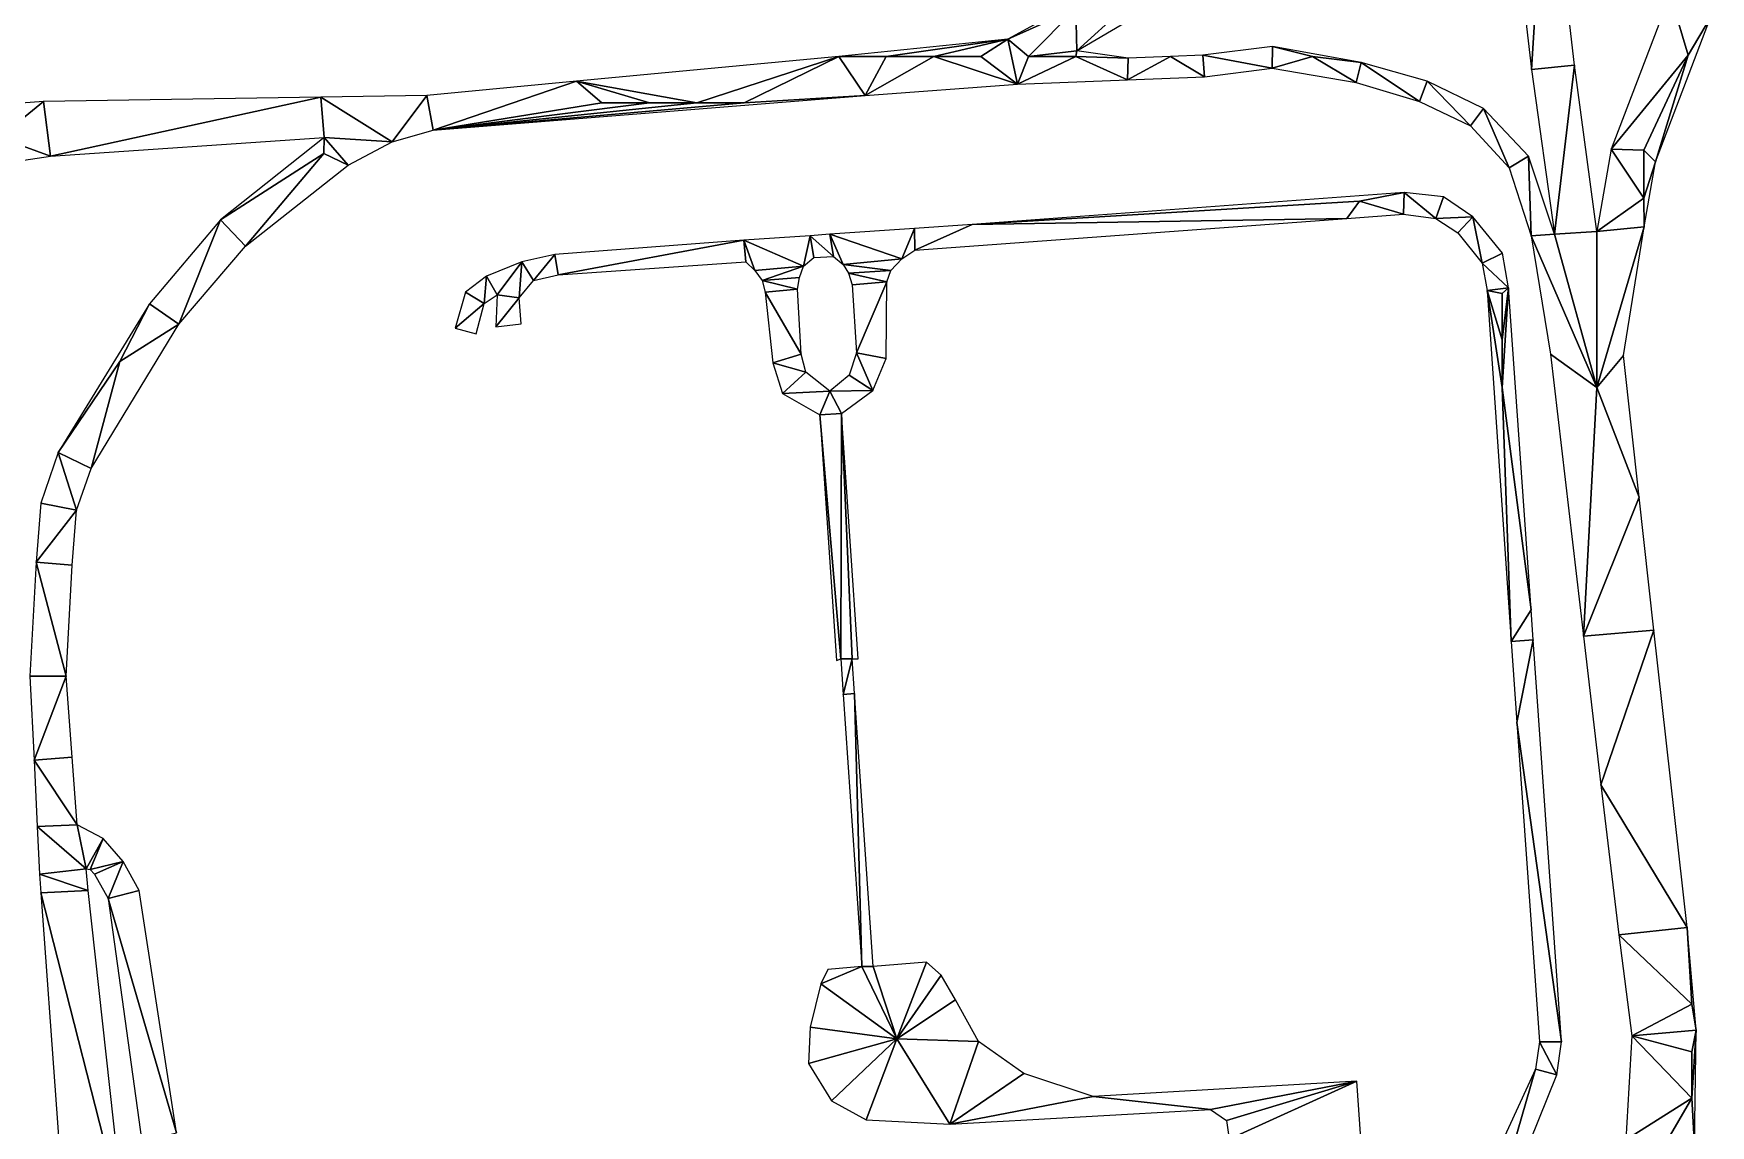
# Model space of a CAD drawing. Extents: x -30359 to 26190, y -30889 to 30041.
# Drawn here: x -3018 to -1857, y -239 to 517 of the extents above; entities that cross this region are included whole.
import ezdxf

# ---------------------------------------------------------------- set-up
doc = ezdxf.new("R2010")
doc.units = 0

msp = doc.modelspace()

# ---------------------------------------------------------------- linework, layer by layer
at = {"layer": 'mg_to_dxf', "color": 251}
for points in [[(-2000.25, 658.84), (-1980.88, 491.84), (-1970.38, 660.84)], [(-1970.38, 660.84), (-1980.88, 491.84), (-1951.13, 494.84)], [(-2274.63, 550.84), (-2343.63, 512.84), (-2296.5, 533.84)], [(-1925.81, 436.86), (-1872.41, 501.98), (-1884.88, 543.84)], [(-1872.41, 501.98), (-1857.02, 527.92), (-1884.88, 543.84)], [(-2296.5, 533.84), (-2343.63, 512.84), (-2329.25, 500.84)], [(-2329.25, 500.84), (-2295.75, 504.84), (-2296.5, 533.84)], [(-2263.75, 533.84), (-2296.5, 533.84), (-2295.75, 504.84)], [(-2295.75, 504.84), (-2258.38, 526.84), (-2263.75, 533.84)], [(-1895.09, 427.97), (-1857.02, 527.92), (-1872.41, 501.98)], [(-2427.75, 500.84), (-2343.63, 512.84), (-2460.5, 500.84)], [(-2394.88, 500.84), (-2343.63, 512.84), (-2427.75, 500.84)], [(-2362.13, 500.84), (-2343.63, 512.84), (-2394.88, 500.84)], [(-2336.88, 481.84), (-2343.63, 512.84), (-2362.13, 500.84)], [(-2336.88, 481.84), (-2329.25, 500.84), (-2343.63, 512.84)], [(-2642.13, 483.84), (-2559, 468.84), (-2460.5, 500.84)], [(-2559, 468.84), (-2526.13, 468.84), (-2460.5, 500.84)], [(-2526.13, 468.84), (-2442.38, 473.84), (-2460.5, 500.84)], [(-2427.75, 500.84), (-2460.5, 500.84), (-2442.38, 473.84)], [(-2394.88, 500.84), (-2427.75, 500.84), (-2442.38, 473.84)], [(-2336.88, 481.84), (-2394.88, 500.84), (-2442.38, 473.84)], [(-2336.88, 481.84), (-2362.13, 500.84), (-2394.88, 500.84)], [(-2336.88, 481.84), (-2296.5, 500.84), (-2329.25, 500.84)], [(-2260.75, 484.84), (-2296.5, 500.84), (-2336.88, 481.84)], [(-2329.25, 500.84), (-2296.5, 500.84), (-2295.75, 504.84)], [(-2296.5, 500.84), (-2260.25, 499.84), (-2295.75, 504.84)], [(-2260.75, 484.84), (-2260.25, 499.84), (-2296.5, 500.84)], [(-2230.88, 500.84), (-2260.25, 499.84), (-2260.75, 484.84)], [(-2207.25, 486.84), (-2230.88, 500.84), (-2260.75, 484.84)], [(-2208.5, 501.84), (-2230.88, 500.84), (-2207.25, 486.84)], [(-2160.25, 507.84), (-2208.5, 501.84), (-2160.5, 492.84)], [(-2160.5, 492.84), (-2208.5, 501.84), (-2207.25, 486.84)], [(-2132.5, 500.84), (-2160.25, 507.84), (-2160.5, 492.84)], [(-2102.25, 482.84), (-2132.5, 500.84), (-2160.5, 492.84)], [(-2098.88, 496.84), (-2160.25, 507.84), (-2132.5, 500.84)], [(-2098.88, 496.84), (-2132.5, 500.84), (-2102.25, 482.84)], [(-1903.2, 436.02), (-1872.41, 501.98), (-1925.81, 436.86)], [(-1895.09, 427.97), (-1872.41, 501.98), (-1903.2, 436.02)], [(-2058.5, 469.84), (-2098.88, 496.84), (-2102.25, 482.84)], [(-2053.13, 483.84), (-2098.88, 496.84), (-2058.5, 469.84)], [(-1965, 377.84), (-1951.13, 494.84), (-1980.88, 491.84)], [(-1935.78, 379.85), (-1951.13, 494.84), (-1965, 377.84)], [(-2745.88, 473.84), (-2741.38, 449.84), (-2642.13, 483.84)], [(-2741.38, 449.84), (-2624.75, 468.84), (-2642.13, 483.84)], [(-2559, 468.84), (-2642.13, 483.84), (-2591.75, 468.84)], [(-2591.75, 468.84), (-2642.13, 483.84), (-2624.75, 468.84)], [(-2058.5, 469.84), (-2023.13, 452.84), (-2053.13, 483.84)], [(-2014.13, 464.84), (-2053.13, 483.84), (-2023.13, 452.84)], [(-3011.25, 469.84), (-3092, 463.84), (-3042, 444.84)], [(-3011.25, 469.84), (-3042, 444.84), (-3006.38, 431.84)], [(-2819.13, 472.84), (-3011.25, 469.84), (-3006.38, 431.84)], [(-3006.38, 431.84), (-2817, 444.83), (-2819.13, 472.84)], [(-2819.13, 472.84), (-2769.87, 441.84), (-2745.88, 473.84)], [(-2817, 444.83), (-2769.87, 441.84), (-2819.13, 472.84)], [(-2769.87, 441.84), (-2741.38, 449.84), (-2745.88, 473.84)], [(-2741.38, 449.84), (-2442.38, 473.84), (-2526.13, 468.84)], [(-2741.38, 449.84), (-2526.13, 468.84), (-2559, 468.84)], [(-2741.38, 449.84), (-2591.75, 468.84), (-2624.75, 468.84)], [(-2741.38, 449.84), (-2559, 468.84), (-2591.75, 468.84)], [(-2023.13, 452.84), (-1996.38, 423.84), (-2014.13, 464.84)], [(-1996.38, 423.84), (-1983.13, 431.84), (-2014.13, 464.84)], [(-3042, 444.84), (-3086.5, 419.84), (-3006.38, 431.84)], [(-2817.12, 433.83), (-2817, 444.83), (-2888.74, 387.8)], [(-2800.37, 425.82), (-2817, 444.83), (-2817.12, 433.83)], [(-2769.87, 441.84), (-2817, 444.83), (-2800.37, 425.82)], [(-2817.12, 433.83), (-2888.74, 387.8), (-2871.33, 369.74)], [(-2800.37, 425.82), (-2817.12, 433.83), (-2871.33, 369.74)], [(-1996.38, 423.84), (-1981.13, 376.84), (-1983.13, 431.84)], [(-1965, 377.84), (-1983.13, 431.84), (-1981.13, 376.84)], [(-1935.78, 379.85), (-1903.12, 402.97), (-1925.81, 436.86)], [(-1903.12, 402.97), (-1903.2, 436.02), (-1925.81, 436.86)], [(-1903.12, 402.97), (-1895.09, 427.97), (-1903.2, 436.02)], [(-1903.02, 382.93), (-1895.09, 427.97), (-1903.12, 402.97)], [(-2100, 400.81), (-2069.13, 406.84), (-2368.24, 384.66)], [(-2069.13, 406.84), (-2100, 400.81), (-2069.5, 391.83)], [(-2047.25, 388.84), (-2069.13, 406.84), (-2069.5, 391.83)], [(-2041.88, 403.84), (-2069.13, 406.84), (-2047.25, 388.84)], [(-2108.88, 388.82), (-2100, 400.81), (-2368.24, 384.66)], [(-2108.88, 388.82), (-2069.5, 391.83), (-2100, 400.81)], [(-2021.63, 389.84), (-2041.88, 403.84), (-2047.25, 388.84)], [(-1903.12, 402.97), (-1935.78, 379.85), (-1903.02, 382.93)], [(-2917.49, 315.69), (-2888.74, 387.8), (-2937.98, 329.8)], [(-2917.49, 315.69), (-2871.33, 369.74), (-2888.74, 387.8)], [(-2408, 366.8), (-2368.24, 384.66), (-2408.12, 381.77)], [(-2368.24, 384.66), (-2408, 366.8), (-2108.88, 388.82)], [(-2047.25, 388.84), (-2031.88, 378.84), (-2021.63, 389.84)], [(-2021.63, 389.84), (-2031.88, 378.84), (-2015.13, 357.84)], [(-2015.13, 357.84), (-2001.13, 364.84), (-2021.63, 389.84)], [(-2526.25, 373.84), (-2657.13, 363.84), (-2655, 349.84)], [(-2526.25, 373.84), (-2655, 349.84), (-2525, 358.84)], [(-2485.12, 355.83), (-2480.5, 376.83), (-2526.25, 373.84)], [(-2526.25, 373.84), (-2525, 358.84), (-2518.75, 352.84)], [(-2526.25, 373.84), (-2518.75, 352.84), (-2485.12, 355.83)], [(-2477.91, 361.89), (-2480.5, 376.83), (-2485.12, 355.83)], [(-2464.14, 362.42), (-2466.75, 377.83), (-2480.5, 376.83)], [(-2480.5, 376.83), (-2477.91, 361.89), (-2464.14, 362.42)], [(-2417, 360.81), (-2408.12, 381.77), (-2466.75, 377.83)], [(-2466.75, 377.83), (-2457.55, 356.99), (-2417, 360.81)], [(-2457.55, 356.99), (-2466.75, 377.83), (-2464.14, 362.42)], [(-2417, 360.81), (-2408, 366.8), (-2408.12, 381.77)], [(-1981.13, 376.84), (-1935.63, 271.84), (-1965, 377.84)], [(-1981.13, 376.84), (-1967.75, 294.84), (-1935.63, 271.84)], [(-1935.63, 271.84), (-1935.78, 379.85), (-1965, 377.84)], [(-1903.02, 382.93), (-1935.78, 379.85), (-1935.63, 271.84)], [(-1903.02, 382.93), (-1935.63, 271.84), (-1917.3, 293.84)], [(-2671.88, 345.84), (-2657.13, 363.84), (-2680.12, 358.83)], [(-2657.13, 363.84), (-2671.88, 345.84), (-2655, 349.84)], [(-2424.5, 352.82), (-2417, 360.81), (-2457.55, 356.99)], [(-1996.75, 340.84), (-2001.13, 364.84), (-2015.13, 357.84)], [(-2706.12, 329.83), (-2704.62, 348.83), (-2719.12, 337.83)], [(-2697.12, 335.83), (-2704.62, 348.83), (-2706.12, 329.83)], [(-2697.12, 335.83), (-2680.12, 358.83), (-2704.62, 348.83)], [(-2681.87, 333.84), (-2680.12, 358.83), (-2697.12, 335.83)], [(-2671.88, 345.84), (-2680.12, 358.83), (-2681.87, 333.84)], [(-2485.12, 355.83), (-2518.75, 352.84), (-2513.75, 345.84)], [(-2513.75, 345.84), (-2487.87, 347.83), (-2485.12, 355.83)], [(-2457.55, 356.99), (-2453.97, 350.92), (-2424.5, 352.82)], [(-2427.25, 344.82), (-2424.5, 352.82), (-2453.97, 350.92)], [(-2453.97, 350.92), (-2451.22, 342.92), (-2427.25, 344.82)], [(-1996.75, 340.84), (-2015.13, 357.84), (-2011.75, 338.84)], [(-2719.12, 337.83), (-2726.12, 312.83), (-2706.12, 329.83)], [(-2489.12, 339.84), (-2487.87, 347.83), (-2513.75, 345.84)], [(-2513.75, 345.84), (-2511.62, 337.84), (-2489.12, 339.84)], [(-2486.75, 294.83), (-2489.12, 339.84), (-2511.62, 337.84)], [(-2486.75, 294.83), (-2511.62, 337.84), (-2506.25, 288.84)], [(-2448.25, 295.83), (-2427.25, 344.82), (-2451.22, 342.92)], [(-2448.25, 295.83), (-2427.88, 291.82), (-2427.25, 344.82)], [(-2001.25, 336.84), (-1996.75, 340.84), (-2011.75, 338.84)], [(-2001.15, 271.83), (-2001.25, 304.84), (-2011.75, 338.84)], [(-2001.15, 271.83), (-2011.75, 338.84), (-1995.07, 96)], [(-2001.25, 304.84), (-2001.25, 336.84), (-2011.75, 338.84)], [(-2001.15, 271.83), (-1996.75, 340.84), (-2001.25, 304.84)], [(-2001.25, 304.84), (-1996.75, 340.84), (-2001.25, 336.84)], [(-1981.28, 117.78), (-1996.75, 340.84), (-2001.15, 271.83)], [(-2937.98, 329.8), (-3001.09, 226.8), (-2958.43, 289.77)], [(-2958.43, 289.77), (-2917.49, 315.69), (-2937.98, 329.8)], [(-2726.12, 312.83), (-2711.75, 308.83), (-2706.12, 329.83)], [(-2698.12, 313.83), (-2681.87, 333.84), (-2697.12, 335.83)], [(-2680.63, 315.84), (-2681.87, 333.84), (-2698.12, 313.83)], [(-2917.49, 315.69), (-2958.43, 289.77), (-2978.23, 215.74)], [(-2483.43, 282.35), (-2486.75, 294.83), (-2506.25, 288.84)], [(-2448.25, 295.83), (-2453.31, 280.34), (-2437.01, 269.67)], [(-2427.88, 291.82), (-2448.25, 295.83), (-2437.01, 269.67)], [(-1935.63, 271.84), (-1967.75, 294.84), (-1944.9, 99.52)], [(-1935.63, 271.84), (-1906.44, 195.83), (-1917.3, 293.84)], [(-2958.43, 289.77), (-3001.09, 226.8), (-2978.23, 215.74)], [(-2483.43, 282.35), (-2506.25, 288.84), (-2499.59, 267.66)], [(-2466.75, 269.24), (-2483.43, 282.35), (-2499.59, 267.66)], [(-2437.01, 269.67), (-2453.31, 280.34), (-2466.75, 269.24)], [(-2466.75, 269.24), (-2499.59, 267.66), (-2473.62, 252.83)], [(-2466.75, 269.24), (-2473.62, 252.83), (-2458.62, 253.83)], [(-2437.01, 269.67), (-2466.75, 269.24), (-2458.62, 253.83)], [(-1981.28, 117.78), (-2001.15, 271.83), (-1995.07, 96)], [(-1906.44, 195.83), (-1935.63, 271.84), (-1944.9, 99.52)], [(-2458.62, 253.83), (-2473.62, 252.83), (-2459.25, 83.83)], [(-2459.25, 83.83), (-2473.62, 252.83), (-2462.25, 82.83)], [(-2459.25, 83.83), (-2451.25, 83.83), (-2458.62, 253.83)], [(-2447.25, 83.82), (-2458.62, 253.83), (-2451.25, 83.83)], [(-2988.44, 186.79), (-3001.09, 226.8), (-3013.22, 191.8)], [(-2978.23, 215.74), (-3001.09, 226.8), (-2988.44, 186.79)], [(-3013.22, 191.8), (-3016.34, 150.82), (-2988.44, 186.79)], [(-3016.34, 150.82), (-2991.45, 148.81), (-2988.44, 186.79)], [(-1944.9, 99.52), (-1896.12, 103.65), (-1906.44, 195.83)], [(-3020.7, 71.83), (-2995.69, 71.82), (-3016.34, 150.82)], [(-2995.69, 71.82), (-2991.45, 148.81), (-3016.34, 150.82)], [(-1995.07, 96), (-1979.82, 97.07), (-1981.28, 117.78)], [(-1995.07, 96), (-1991.2, 39.72), (-1979.82, 97.07)], [(-1979.82, 97.07), (-1991.2, 39.72), (-1960.23, -181.17)], [(-1944.9, 99.52), (-1932.88, -3.26), (-1896.12, 103.65)], [(-1896.12, 103.65), (-1932.88, -3.26), (-1873.09, -102.17)], [(-2451.25, 83.83), (-2459.25, 83.83), (-2457.58, 59.19)], [(-2457.58, 59.19), (-2449.63, 59.82), (-2451.25, 83.83)], [(-2995.69, 71.82), (-3020.7, 71.83), (-3017.84, 13.71)], [(-2991.45, 15.82), (-2995.69, 71.82), (-3017.84, 13.71)], [(-2457.58, 59.19), (-2444.75, -129.16), (-2449.63, 59.82)], [(-2449.63, 59.82), (-2444.75, -129.16), (-2436.87, -129.16)], [(-1991.2, 39.72), (-1975.33, -181.18), (-1960.23, -181.17)], [(-2987.9, -30.94), (-2991.45, 15.82), (-3017.84, 13.71)], [(-3017.84, 13.71), (-3015.58, -32.17), (-2987.9, -30.94)], [(-1920.53, -107.2), (-1873.09, -102.17), (-1932.88, -3.26)], [(-3015.58, -32.17), (-2981.8, -61.54), (-2987.9, -30.94)], [(-3013.97, -65.18), (-2981.8, -61.54), (-3015.58, -32.17)], [(-2987.9, -30.94), (-2981.8, -61.54), (-2969.95, -40.41)], [(-2969.95, -40.41), (-2981.8, -61.54), (-2978.9, -62.05)], [(-2978.9, -62.05), (-2956.21, -56.45), (-2969.95, -40.41)], [(-2978.9, -62.05), (-2976.07, -65.08), (-2956.21, -56.45)], [(-2976.07, -65.08), (-2966.39, -82.09), (-2956.21, -56.45)], [(-2966.39, -82.09), (-2945.12, -76.47), (-2956.21, -56.45)], [(-3013.97, -65.18), (-2980.37, -76.47), (-2981.8, -61.54)], [(-3013.97, -65.18), (-3013.23, -78.17), (-2980.37, -76.47)], [(-2980.37, -76.47), (-3013.23, -78.17), (-2955.11, -305.27)], [(-2955.11, -305.27), (-3013.23, -78.17), (-2991.38, -377.16)], [(-2966.39, -82.09), (-2919.29, -244.16), (-2945.12, -76.47)], [(-2966.39, -82.09), (-2943.2, -250.16), (-2919.29, -244.16)], [(-1869.99, -155.16), (-1873.09, -102.17), (-1920.53, -107.2)], [(-1867, -173.16), (-1873.09, -102.17), (-1869.99, -155.16)], [(-1869.99, -155.16), (-1920.53, -107.2), (-1911.5, -177.17)], [(-2420.5, -179.16), (-2399.87, -126.16), (-2436.87, -129.16)], [(-2420.5, -179.16), (-2389.75, -135.16), (-2399.87, -126.16)], [(-2420.5, -179.16), (-2444.75, -129.16), (-2473.13, -141.16)], [(-2473.13, -141.16), (-2444.75, -129.16), (-2468.13, -131.16)], [(-2436.87, -129.16), (-2444.75, -129.16), (-2420.5, -179.16)], [(-2389.75, -135.16), (-2420.5, -179.16), (-2379.88, -152.16)], [(-2420.5, -179.16), (-2473.13, -141.16), (-2480.5, -171.16)], [(-2420.5, -179.16), (-2363.89, -181.14), (-2379.88, -152.16)], [(-1867, -173.16), (-1869.99, -155.16), (-1911.5, -177.17)], [(-2420.5, -179.16), (-2480.5, -171.16), (-2481.64, -196.22)], [(-1870, -188.16), (-1867, -173.16), (-1911.5, -177.17)], [(-1868.02, -253.16), (-1867, -173.16), (-1870.01, -220.16)], [(-1870.01, -220.16), (-1867, -173.16), (-1870, -188.16)], [(-2465.75, -222.16), (-2420.5, -179.16), (-2481.64, -196.22)], [(-2420.5, -179.16), (-2465.75, -222.16), (-2441.63, -235.16)], [(-2420.5, -179.16), (-2441.63, -235.16), (-2383.63, -238.16)], [(-2383.63, -238.16), (-2363.89, -181.14), (-2420.5, -179.16)], [(-2363.89, -181.14), (-2383.63, -238.16), (-2332.4, -203.16)], [(-1975.33, -181.18), (-1978.22, -200.18), (-1963.51, -204.17)], [(-1960.23, -181.17), (-1975.33, -181.18), (-1963.51, -204.17)], [(-1911.5, -177.17), (-1915.63, -249.16), (-1870.01, -220.16)], [(-1870.01, -220.16), (-1870, -188.16), (-1911.5, -177.17)], [(-2383.63, -238.16), (-2284.37, -219.16), (-2332.4, -203.16)], [(-2284.37, -219.16), (-2203.19, -228.04), (-2101.84, -208.5)], [(-2101.84, -208.5), (-2203.19, -228.04), (-2192.1, -235.79)], [(-2192.1, -235.79), (-2190.33, -248.69), (-2101.84, -208.5)], [(-2190.33, -248.69), (-2092.5, -344.16), (-2101.84, -208.5)], [(-1978.22, -200.18), (-2044.88, -345.16), (-2019.58, -343.25)], [(-2019.58, -343.25), (-1963.51, -204.17), (-1978.22, -200.18)], [(-2383.63, -238.16), (-2203.19, -228.04), (-2284.37, -219.16)], [(-1887.88, -251.16), (-1870.01, -220.16), (-1915.63, -249.16)], [(-1868.02, -253.16), (-1870.01, -220.16), (-1887.88, -251.16)]]:
    msp.add_3dface(points, dxfattribs=at)

doc.saveas('drawing.dxf')
